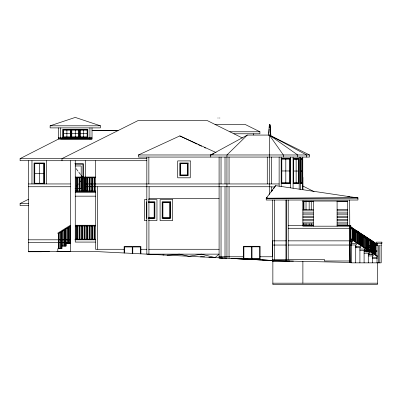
<?xml version="1.0" encoding="UTF-8"?>
<svg xmlns="http://www.w3.org/2000/svg" width="402" height="402" viewBox="0 0 402 402"><rect width="100%" height="100%" fill="white"/><g stroke="black" fill="none" stroke-linecap="round" stroke-linejoin="round"><path stroke-width="0.6" d="M252.295 259.446L230.964 258.416L272.511 260.516L272.511 261.019L289.792 261.019M272.511 200.02L272.511 256.762L260.114 256.762M274.606 200.02L274.606 259.335M286.123 259.335L286.123 200.02L286.123 261.019L350.182 262.436L349.926 240.853M268.883 133.409L269.139 129.097M269.214 127.866L269.4 124.786M350.916 227.859L350.68 228.22L377.121 245.486L377.362 245.125M365.127 236.24L365.242 236.637L365.388 236.411M272.129 190.955L272.782 189.965M273.767 188.488L275.651 185.644L357.951 197.93L357.951 200.02L266.224 200.02L266.224 198.261L275.651 185.644M76.531 186.297L78.33 183.9M79.425 182.433L80.536 180.95M81.194 180.071L82.943 177.739L81.194 175.413M267.008 197.477L266.224 198.261L357.951 197.93L266.224 198.261L267.124 197.573M216.15 152.599L179.82 135.911L138.449 154.971L138.449 157.066L309.51 157.066L309.51 154.971L269.365 135.072L247.305 135.072L226.949 154.971L226.949 258.21L219.095 258.014L219.095 157.066M366.775 251.938L368.282 250.868M367.142 251.853L368.679 250.848L377.011 250.848M70.37 225.261L57.803 233.11L58.174 233.698L70.556 225.959M247.305 135.072L210.718 154.971L210.718 157.066M146.83 160.71L20.1 160.71L20.1 158.614L58.501 139.067L92.018 139.067L92.018 127.891M28.477 205.593L20.1 205.593L20.1 203.497L28.477 199.307M58.396 138.213L92.018 138.162M213.975 153.549L210.718 154.971L213.487 154.031M50.124 125.801L75.259 117.419L100.394 125.801L100.394 127.891L50.124 127.891L50.124 125.801L100.394 125.801M167.091 255.169L179.382 254.139L188.955 256.28L201.327 254.139L215.025 257.607L219.095 254.139L146.83 254.139L146.83 157.066M49.426 251.325L41.049 251.747L28.477 251.747L28.477 160.71M28.477 251.747L30.793 251.697M28.477 251.722L70.37 251.325L70.37 160.71M217.824 118.007L218.175 118.007M219.562 118.007L219.914 118.007M215.03 124.429L245.109 124.429L259.908 131.761L259.908 133.776L233.894 133.776M118.017 130.605L92.018 130.61L118.017 130.685L103.274 130.605M229.828 131.761L259.908 131.761M63.4 133.504L70.385 133.504M71.782 133.504L78.762 133.504M80.159 133.504L87.144 133.504M58.396 137.871L92.018 137.821M92.018 139.062L60.607 139.067L60.607 127.891M138.449 154.971L309.51 154.971M281.199 158.333L290.41 158.333M293.093 158.473L299.188 158.473M300.626 158.473L302.766 158.473M20.1 158.614L146.83 158.614M302.661 158.996L300.736 158.996L300.736 183.076L302.661 183.076M300.771 159.172L302.626 159.172M74.777 163.699L83.465 163.699L83.465 191.257M75.199 164.222L82.943 164.222L82.943 177.126M75.164 165.971L81.194 165.971L81.194 188.312L75.023 188.312M281.807 170.966L289.802 170.966M293.5 171.036L298.786 171.036M300.771 171.036L302.626 171.036M34.763 173.473L43.838 173.473M75.259 177.051L95.51 177.051M75.259 177.749L95.51 177.749M300.771 182.9L302.626 182.9M281.199 183.598L290.41 183.598M293.093 183.598L299.188 183.598M300.626 183.598L302.766 183.598M28.477 183.95L70.37 183.95M85.385 183.95L279.134 183.95M28.477 186.739L70.37 186.739M85.385 186.739L269.365 186.739L274.707 187.066M75.259 191.015L95.51 191.015M75.199 191.257L95.51 191.282M75.259 192.674L95.51 192.674M75.259 196.166L95.51 196.166M347.79 196.689L349.665 196.689M219.095 198.352L148.921 198.352L148.921 254.139M146.78 199.658L144.383 199.658L144.383 220.603L146.78 220.603M148.574 199.658L156.951 199.658L156.951 220.603L148.574 220.603M302.882 201.055L347.569 201.055M302.882 201.578L313.434 201.578M337.017 201.578L347.569 201.578M148.273 201.754L154.86 201.754L154.86 218.512L148.273 218.512M148.835 202.276L154.333 202.276L154.333 217.984L148.835 217.984M148.343 202.452L154.162 202.452L154.162 217.814L148.343 217.814M20.1 203.497L28.477 203.497M302.882 209.608L313.354 209.608M337.097 209.608L347.569 209.608M302.882 210.829L313.354 210.829M337.097 210.829L347.569 210.829M302.882 212.924L313.354 212.924M337.097 212.924L347.569 212.924M302.882 214.145L313.354 214.145M337.097 214.145L347.569 214.145M302.882 216.241L313.354 216.241M337.097 216.241L347.569 216.241M302.882 217.462L313.354 217.462M337.097 217.462L347.569 217.462M302.882 219.557L313.354 219.557M337.097 219.557L347.569 219.557M302.882 220.778L313.354 220.778M337.097 220.778L347.569 220.778M302.882 222.874L313.354 222.874M337.097 222.874L347.569 222.874M302.882 224.095L313.354 224.095M337.097 224.095L347.569 224.095M75.259 225.261L95.51 225.261M302.882 225.537L313.354 225.537M337.097 225.537L347.569 225.537M349.665 225.537L350.785 225.537L350.785 226.19M347.569 225.633L350.785 225.633M288.219 225.668L313.354 225.668M337.097 225.668L350.785 225.668M70.355 225.959L70.616 225.959M75.259 225.959L95.51 225.959M288.219 228.286L349.665 228.286M75.259 239.225L95.51 239.225M75.259 239.486L95.51 239.486M28.477 239.808L70.45 239.808M74.837 239.808L95.51 239.808M286.123 240.853L272.511 240.853L272.511 261.104L293.455 261.104M288.219 240.853L352.227 240.853L352.227 242.25L351.529 242.25M349.926 241.29L352.227 241.29M95.51 242.074L75.259 242.074L75.259 160.71M28.477 242.597L70.37 242.597M70.37 243.471L66.184 243.471L66.184 246.089L61.993 246.089L61.993 248.707L57.803 248.707L57.803 251.325M351.529 243.587L356.413 243.587L356.413 244.984L351.529 244.984M272.511 245.044L286.123 245.044M288.219 245.044L349.715 245.044M349.926 245.044L351.529 245.044M377.011 245.285L377.362 245.305M380.679 245.637L381.202 245.637M355.715 246.325L360.604 246.325L360.604 247.722L355.715 247.722M359.906 249.059L364.795 249.059L364.795 250.456M124.138 249.275L95.51 249.275L95.51 160.71M140.891 249.275L146.83 249.275M148.7 249.275L219.095 249.275M364.559 249.768L368.282 249.768M359.906 250.456L368.282 250.466M56.863 251.325L91.555 251.325L219.452 257.828M377.011 251.546L368.679 251.546L368.996 251.335L368.679 250.848M364.096 251.793L368.981 251.793L368.981 253.19L364.096 253.19M368.282 254.531L373.172 254.531L373.172 255.928L368.282 255.928M162.89 254.953L163.991 254.953M377.011 256.014L377.362 256.014L350.916 238.748M201.116 256.772L204.618 256.772M219.095 256.762L243.361 256.762M200.241 256.853L200.593 256.873M208.97 257.295L212.563 257.295M372.473 257.265L377.362 257.265M219.095 258.014L223.11 258.014M372.473 258.662L377.362 258.662M260.114 259.044L243.361 259.044L243.361 246.29L260.114 246.29L260.114 259.888M272.511 259.335L324.329 259.335L324.329 260.983L349.906 260.983M272.857 283.184L377.362 283.184M349.926 262.702L351.529 262.737L349.926 262.737L349.926 226.19M272.511 260.516L286.123 261.019M253.546 259.506L260.451 259.838M261.702 259.898L268.601 260.23M269.858 260.29L272.993 260.441M220.241 257.868L272.822 260.546M179.82 135.911L197.166 144.122M198.286 144.655L201.643 146.243M204.442 147.564L205.563 148.097M242.431 138.007L207.226 120.56L138.102 120.56L61.993 158.614L61.993 160.71M302.379 185.789L314.073 191.638M269.365 194.523L269.365 135.072L306.61 154.971L306.61 157.066M377.011 243.929L377.362 244.16M350.916 226.964L377.161 244.094M375.568 243.125L375.83 243.295L375.83 255.019L375.568 254.843L375.568 244.356M350.916 227.416L377.011 244.451M350.916 228.246L352.152 229.055M352.564 229.321L354.127 230.341M355.167 231.019L377.362 245.511M350.916 239.165L377.362 256.431M372.468 252.823L372.207 252.647L372.207 240.924L372.468 241.099L372.473 254.888M352.036 239.738L352.298 239.909M283.335 157.066L283.335 154.971L269.365 135.072L297.716 154.971L297.716 157.066M269.365 135.072L271.415 136.519M76.114 168.629L78.018 171.172M78.842 172.267L80.536 174.533M270.033 124.786L270.667 135.258M349.926 262.436L349.665 200.02M381.202 243.542L381.202 262.848L351.529 262.848L351.529 240.853M379.805 262.848L379.805 245.637L378.408 245.637L378.408 262.848M377.362 262.848L377.362 284.581L272.857 284.581L272.857 260.898M377.011 243.542L377.011 262.848M372.473 255.667L372.473 262.848M371.076 254.697L371.076 249.129L369.679 249.129L369.679 254.697M368.282 247.034L368.282 251.567M368.282 253.074L368.282 262.848M367.76 250.466L367.76 251.697M367.498 250.466L367.498 251.697M366.363 250.466L366.363 251.697M366.101 250.466L366.101 251.697M364.966 250.466L364.966 251.697M364.699 250.466L364.699 251.697M364.096 250.456L364.096 262.848M359.906 247.722L359.906 262.848M355.991 246.325L355.991 247.722M355.715 244.984L355.715 262.848M350.916 240.853L350.916 226.19L302.882 226.19L302.882 200.533M350.438 226.19L350.438 240.853M350.348 226.19L350.348 240.853M347.569 200.879L347.569 225.894M337.097 201.055L337.097 226.19M313.354 201.055L313.354 226.19M311.259 201.121L311.259 209.864M311.259 223.452L311.259 225.964M309.168 201.457L309.168 209.492M309.168 223.703L309.168 225.557M306.022 201.045L306.022 209.814M306.022 223.592L306.022 225.472M303.932 201.241L303.932 209.864M303.932 223.668L303.932 225.532M303.404 201.121L303.404 209.367M303.404 223.653L303.404 225.527M303.234 201.271L303.234 209.784M302.882 177.317L302.882 189.709M302.882 261.395L302.882 283.184M302.766 157.066L302.771 189.694M302.661 158.855L302.661 183.227M302.626 159.031L302.626 183.051M301.696 159.172L301.696 182.9M300.626 157.066L300.626 189.372M299.188 157.066L299.188 189.156M296.143 159.172L296.143 182.9M293.093 157.066L293.093 188.247M290.41 157.066L290.41 187.845M288.219 200.02L288.219 259.335M285.807 159.031L285.807 182.9M281.199 157.066L281.199 186.473M279.134 157.066L279.134 186.166M271.476 157.066L271.476 183.95M271.476 186.87L271.476 191.94M267.275 157.066L267.275 183.95M253.622 133.776L253.622 134.997M251.999 246.813L251.999 258.521M251.476 246.813L251.476 258.521M229.045 157.066L229.045 183.95M229.045 186.739L229.045 258.32M225.014 157.066L225.014 183.95M225.014 186.739L225.014 258.014M221.035 157.066L221.035 183.95M221.035 186.739L221.035 258.064M149.092 186.759L149.092 198.352M148.856 157.066L148.856 183.95M146.479 201.754L146.479 218.512M140.891 253.838L140.891 246.441L124.138 246.441L124.138 252.984M140.368 253.838L140.368 246.964L132.776 246.964L132.776 253.421M132.253 253.396L132.253 246.964L124.66 246.964L124.66 253.009M97.606 186.739L97.606 249.275M94.53 177.749L94.53 191.015M94.53 225.959L94.53 239.225M94.264 177.749L94.264 191.015M94.264 225.959L94.264 239.225M92.872 177.749L92.872 191.015M92.872 225.959L92.872 239.225M92.606 177.749L92.606 191.015M92.606 225.959L92.606 239.225M91.214 177.749L91.214 191.015M91.214 225.959L91.214 239.225M90.947 177.749L90.947 191.015M90.947 225.959L90.947 239.225M89.932 127.891L89.932 139.062M89.556 177.749L89.556 191.015M89.556 225.959L89.556 239.225M89.289 177.749L89.289 191.015M89.289 225.959L89.289 239.225M87.897 177.749L87.897 191.015M87.897 225.959L87.897 239.225M87.631 177.749L87.631 191.015M87.631 225.959L87.631 239.225M86.239 177.749L86.239 191.015M86.239 225.959L86.239 239.225M85.973 177.749L85.973 191.015M85.973 225.959L85.973 239.225M85.385 160.71L85.385 191.257M84.581 177.749L84.581 191.015M84.581 225.959L84.581 239.225M84.314 177.749L84.314 191.015M84.314 225.959L84.314 239.225M83.651 130.017L83.651 136.997M82.943 177.739L82.943 191.257M82.923 225.959L82.923 239.225M82.656 177.749L82.656 191.015M82.656 225.959L82.656 239.225M81.264 177.749L81.264 191.015M81.264 225.959L81.264 239.225M80.998 177.749L80.998 191.015M80.998 225.959L80.998 239.225M79.606 177.749L79.606 191.015M79.606 225.959L79.606 239.225M79.46 129.318L79.46 137.695M79.34 177.749L79.34 191.015M79.34 225.959L79.34 239.225M77.948 177.749L77.948 191.015M77.948 225.959L77.948 239.225M77.681 177.749L77.681 191.015M77.681 225.959L77.681 239.225M76.285 177.749L76.285 191.015M76.285 225.959L76.285 239.225M76.023 177.749L76.023 191.015M76.023 225.959L76.023 239.225M75.269 130.017L75.269 136.997M71.084 129.318L71.084 137.695M70.023 226.296L70.023 243.471M69.762 226.457L69.762 243.471M68.626 227.165L68.626 243.471M68.365 227.331L68.365 243.471M67.229 228.04L67.229 243.471M66.893 130.017L66.893 136.997M66.968 228.205L66.968 243.471M65.833 228.914L65.833 246.089M65.571 229.075L65.571 246.089M64.436 229.783L64.436 246.089M64.174 229.949L64.174 246.089M63.039 230.658L63.039 246.089M62.777 230.823L62.777 246.089M61.647 231.532L61.647 248.707M61.38 231.693L61.38 248.707M60.25 232.401L60.25 248.707M59.988 232.567L59.988 248.707M58.853 233.276L58.853 248.707M58.591 233.441L58.591 248.707M58.501 127.891L58.501 139.067M46.632 160.71L46.632 183.95M44.537 183.95L44.537 163.001L34.064 163.001L34.064 183.95M39.301 163.699L39.301 183.252M31.969 160.71L31.969 183.95M269.335 124.786L268.576 135.258L270.858 135.258L270.094 124.786L269.335 124.786M87.842 129.318L62.702 129.318L62.702 137.695L87.842 137.695L87.842 129.318M70.561 129.841L63.23 129.841L63.23 137.172L70.561 137.172L70.561 129.841M78.938 129.841L71.606 129.841L71.606 137.172L78.938 137.172L78.938 129.841M87.314 129.841L79.983 129.841L79.983 137.172L87.314 137.172L87.314 129.841M70.385 130.017L63.4 130.017L63.4 136.997L70.385 136.997L70.385 130.017M78.762 130.017L71.782 130.017L71.782 136.997L78.762 136.997L78.762 130.017M87.144 130.017L80.159 130.017L80.159 136.997L87.144 136.997L87.144 130.017M289.958 158.855L281.656 158.855L281.656 183.076L289.958 183.076L289.958 158.855M289.802 159.031L281.807 159.031L281.807 182.9L289.802 182.9L289.802 159.031M298.887 158.996L293.4 158.996L293.4 183.076L298.887 183.076L298.887 158.996M298.786 159.172L293.5 159.172L293.5 182.9L298.786 182.9L298.786 159.172M190.257 160.906L177.699 160.906L177.699 177.815L190.257 177.815L190.257 160.906M188.166 163.001L179.794 163.001L179.794 175.719L188.166 175.719L188.166 163.001M44.014 163.524L34.587 163.524L34.587 183.423L44.014 183.423L44.014 163.524M187.639 163.524L180.317 163.524L180.317 175.197L187.639 175.197L187.639 163.524M43.838 163.699L34.763 163.699L34.763 183.252L43.838 183.252L43.838 163.699M187.468 163.699L180.493 163.699L180.493 175.021L187.468 175.021L187.468 163.699M172.664 199.658L160.096 199.658L160.096 220.603L172.664 220.603L172.664 199.658M170.569 201.754L162.187 201.754L162.187 218.512L170.569 218.512L170.569 201.754M170.046 202.276L162.715 202.276L162.715 217.984L170.046 217.984L170.046 202.276M169.87 202.452L162.885 202.452L162.885 217.814L169.87 217.814L169.87 202.452M381.9 242.15L376.312 242.15L376.312 243.542L381.9 243.542L381.9 242.15M373.172 245.637L367.589 245.637L367.589 247.034L373.172 247.034L373.172 245.637M259.591 246.813L243.883 246.813L243.883 258.521L259.591 258.521L259.591 246.813M352.489 228.055L352.227 227.884L352.227 239.602L352.489 239.778L352.489 228.055M353.624 228.793L353.363 228.622L353.363 240.346L353.624 240.522L353.624 228.793M354.8 229.562L354.539 229.391L354.539 241.115L354.8 241.29L354.8 229.562M355.845 230.245L355.584 230.075L355.584 241.793L355.845 241.969L355.845 230.245M357.147 231.095L356.886 230.924L356.886 242.642L357.147 242.818L357.147 231.095M358.257 231.818L357.996 231.647L357.996 243.371L358.257 243.547L358.257 231.818M359.478 232.617L359.217 232.446L359.217 244.165L359.478 244.341L359.478 232.617M360.609 233.356L360.348 233.185L360.348 244.903L360.609 245.079L360.609 233.356M361.735 234.09L361.473 233.919L361.473 245.642L361.735 245.818L361.735 234.09M362.89 234.843L362.629 234.673L362.629 246.396L362.89 246.572L362.89 234.843M364.061 235.607L363.8 235.436L363.8 247.16L364.061 247.33L364.061 235.607M365.242 236.381L364.981 236.21L364.981 247.928L365.242 248.104L365.242 236.381M366.503 237.2L366.242 237.029L366.242 248.753L366.503 248.928L366.503 237.2M367.699 237.984L367.438 237.813L367.438 249.536L367.699 249.707L367.699 237.984M368.895 238.763L368.634 238.592L368.634 250.315L368.895 250.491L368.895 238.763M370.202 239.617L369.94 239.446L369.94 251.17L370.202 251.34L370.202 239.617M371.297 240.336L371.036 240.165L371.036 251.883L371.297 252.059L371.297 240.336M373.518 241.783L373.257 241.612L373.257 253.335L373.518 253.511L373.518 241.783M374.563 242.466L374.302 242.295L374.302 254.019L374.563 254.19L374.563 242.466"/></g></svg>
